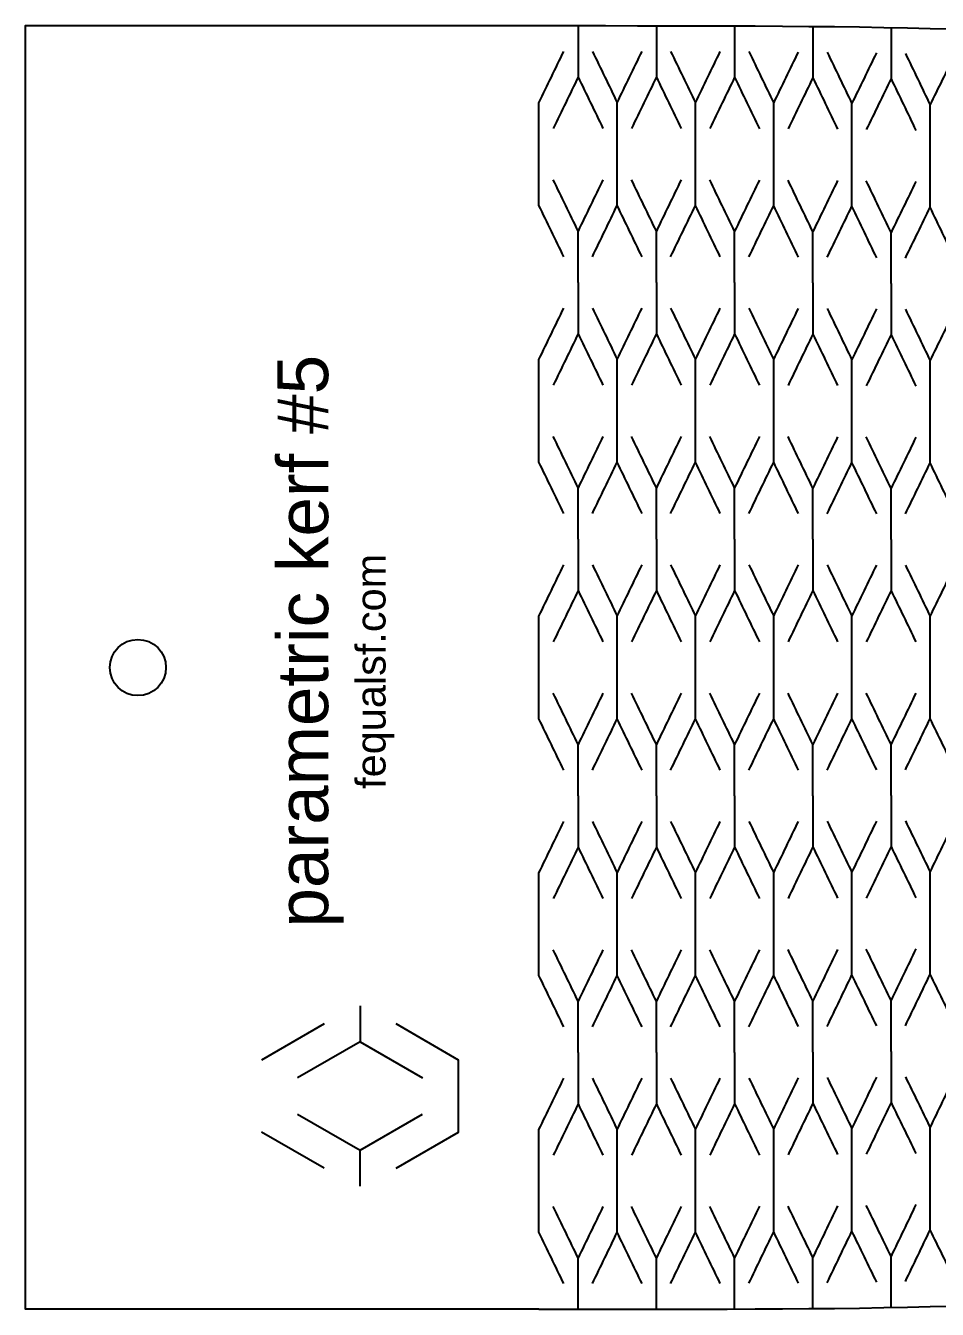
# Model space of a CAD drawing. Header units: millimetres. Extents: x 1 to 583, y -486 to -2.
# Drawn here: x 525.5 to 554.85, y -434.53 to -393.21 of the extents above; entities that cross this region are included whole.
import ezdxf

# ---------------------------------------------------------------- set-up
doc = ezdxf.new("R2010")
doc.units = ezdxf.units.MM
doc.header["$MEASUREMENT"] = 0
doc.layers.add('DEFAULT', color=7, linetype='Continuous')

msp = doc.modelspace()

# ---------------------------------------------------------------- linework, layer by layer
at = {"layer": 'DEFAULT'}
for points in [[(542.024, -434.532), (525.497, -434.532), (525.497, -393.214), (542.024, -393.214)], [(543.284, -393.215), (543.284, -394.867)], [(545.803, -393.217), (545.803, -394.869)], [(548.322, -393.224), (548.322, -394.876)], [(550.841, -393.241), (550.841, -394.892)], [(553.36, -393.277), (553.36, -394.925)], [(543.284, -401.478), (543.284, -403.131)], [(545.803, -401.479), (545.803, -403.132)], [(548.322, -401.483), (548.322, -403.135)], [(550.841, -401.494), (550.841, -403.145)], [(553.36, -401.516), (553.36, -403.163)], [(543.284, -409.742), (543.284, -411.394)], [(545.803, -409.742), (545.803, -411.395)], [(548.322, -409.743), (548.322, -411.395)], [(550.841, -409.747), (550.841, -411.397)], [(553.36, -409.754), (553.36, -411.402)], [(543.284, -418.005), (543.284, -419.658)], [(545.803, -418.005), (545.803, -419.657)], [(548.322, -418.003), (548.322, -419.655)], [(550.841, -418), (550.841, -419.65)], [(553.36, -417.993), (553.36, -419.64)], [(536.263, -424.767), (536.263, -425.927)], [(535.103, -425.347), (533.094, -426.507)], [(537.423, -429.986), (539.432, -428.826), (539.432, -426.507), (537.423, -425.347)], [(536.263, -425.927), (534.254, -427.086)], [(536.263, -425.927), (538.272, -427.086)], [(543.284, -426.269), (543.284, -427.921)], [(545.803, -426.267), (545.803, -427.92)], [(548.322, -426.263), (548.322, -427.915)], [(550.841, -426.253), (550.841, -427.903)], [(553.36, -426.231), (553.36, -427.879)], [(534.254, -428.246), (536.263, -429.406)], [(536.263, -430.566), (536.263, -429.406), (538.272, -428.246)], [(535.103, -429.986), (533.094, -428.826)]]:
    msp.add_lwpolyline(points, dxfattribs=at)
for points, knots in [([(542.024, -393.214), (553.829, -393.214), (559.732, -393.214), (565.634, -394.247), (571.537, -395.28), (577.439, -397.346), (583.342, -405.61)], [0, 0, 0, 0, 1, 1, 1, 2, 2, 2, 2]), ([(542.823, -400.652), (542.557, -400.101), (542.29, -399.55), (542.024, -398.999), (542.024, -397.897), (542.024, -396.795), (542.024, -395.694), (542.29, -395.143), (542.557, -394.592), (542.823, -394.041)], [0, 0, 0, 0, 1, 1, 1, 2, 2, 2, 3, 3, 3, 3]), ([(545.342, -400.653), (545.076, -400.102), (544.81, -399.55), (544.543, -398.999), (544.543, -397.898), (544.543, -396.796), (544.543, -395.694), (544.81, -395.143), (545.076, -394.593), (545.342, -394.042)], [0, 0, 0, 0, 1, 1, 1, 2, 2, 2, 3, 3, 3, 3]), ([(547.861, -400.656), (547.595, -400.105), (547.329, -399.553), (547.063, -399.002), (547.063, -397.9), (547.063, -396.798), (547.063, -395.697), (547.329, -395.147), (547.595, -394.597), (547.861, -394.048)], [0, 0, 0, 0, 1, 1, 1, 2, 2, 2, 3, 3, 3, 3]), ([(550.38, -400.666), (550.114, -400.114), (549.848, -399.562), (549.582, -399.009), (549.582, -397.908), (549.582, -396.807), (549.582, -395.706), (549.848, -395.158), (550.114, -394.61), (550.38, -394.062)], [0, 0, 0, 0, 1, 1, 1, 2, 2, 2, 3, 3, 3, 3]), ([(552.9, -400.686), (552.633, -400.133), (552.367, -399.58), (552.101, -399.027), (552.101, -397.927), (552.101, -396.827), (552.101, -395.728), (552.367, -395.182), (552.633, -394.637), (552.9, -394.093)], [0, 0, 0, 0, 1, 1, 1, 2, 2, 2, 3, 3, 3, 3]), ([(555.418, -400.724), (555.152, -400.171), (554.886, -399.616), (554.62, -399.061), (554.62, -397.964), (554.62, -396.867), (554.62, -395.77), (554.886, -395.229), (555.152, -394.689), (555.418, -394.15)], [0, 0, 0, 0, 1, 1, 1, 2, 2, 2, 3, 3, 3, 3]), ([(543.284, -401.478), (543.284, -400.927), (543.284, -400.376), (543.284, -399.825), (543.018, -399.275), (542.751, -398.724), (542.485, -398.173)], [0, 0, 0, 0, 1, 1, 1, 2, 2, 2, 2]), ([(545.803, -401.479), (545.803, -400.928), (545.803, -400.378), (545.803, -399.827), (545.537, -399.276), (545.271, -398.725), (545.004, -398.173)], [0, 0, 0, 0, 1, 1, 1, 2, 2, 2, 2]), ([(548.322, -401.483), (548.322, -400.933), (548.322, -400.382), (548.322, -399.831), (548.056, -399.28), (547.79, -398.729), (547.524, -398.177)], [0, 0, 0, 0, 1, 1, 1, 2, 2, 2, 2]), ([(550.841, -401.494), (550.841, -400.944), (550.841, -400.394), (550.841, -399.843), (550.575, -399.291), (550.309, -398.739), (550.043, -398.187)], [0, 0, 0, 0, 1, 1, 1, 2, 2, 2, 2]), ([(553.36, -401.516), (553.36, -400.966), (553.36, -400.417), (553.36, -399.868), (553.094, -399.315), (552.828, -398.762), (552.562, -398.209)], [0, 0, 0, 0, 1, 1, 1, 2, 2, 2, 2]), ([(542.823, -408.915), (542.557, -408.364), (542.29, -407.813), (542.024, -407.263), (542.024, -406.161), (542.024, -405.059), (542.024, -403.957), (542.29, -403.406), (542.557, -402.855), (542.823, -402.305)], [0, 0, 0, 0, 1, 1, 1, 2, 2, 2, 3, 3, 3, 3]), ([(545.342, -408.916), (545.076, -408.365), (544.81, -407.814), (544.543, -407.263), (544.543, -406.161), (544.543, -405.059), (544.543, -403.957), (544.81, -403.407), (545.076, -402.856), (545.342, -402.305)], [0, 0, 0, 0, 1, 1, 1, 2, 2, 2, 3, 3, 3, 3]), ([(547.861, -408.917), (547.595, -408.366), (547.329, -407.815), (547.063, -407.264), (547.063, -406.162), (547.063, -405.061), (547.063, -403.959), (547.329, -403.409), (547.595, -402.859), (547.861, -402.308)], [0, 0, 0, 0, 1, 1, 1, 2, 2, 2, 3, 3, 3, 3]), ([(550.38, -408.921), (550.114, -408.37), (549.848, -407.819), (549.582, -407.267), (549.582, -406.166), (549.582, -405.065), (549.582, -403.964), (549.848, -403.415), (550.114, -402.866), (550.38, -402.317)], [0, 0, 0, 0, 1, 1, 1, 2, 2, 2, 3, 3, 3, 3]), ([(552.9, -408.928), (552.633, -408.377), (552.367, -407.826), (552.101, -407.275), (552.101, -406.175), (552.101, -405.075), (552.101, -403.976), (552.367, -403.428), (552.633, -402.881), (552.9, -402.334)], [0, 0, 0, 0, 1, 1, 1, 2, 2, 2, 3, 3, 3, 3]), ([(555.418, -408.943), (555.152, -408.393), (554.886, -407.842), (554.62, -407.29), (554.62, -406.193), (554.62, -405.096), (554.62, -403.999), (554.886, -403.454), (555.152, -402.911), (555.418, -402.368)], [0, 0, 0, 0, 1, 1, 1, 2, 2, 2, 3, 3, 3, 3]), ([(543.284, -409.742), (543.284, -409.191), (543.284, -408.64), (543.284, -408.089), (543.018, -407.538), (542.751, -406.987), (542.485, -406.436)], [0, 0, 0, 0, 1, 1, 1, 2, 2, 2, 2]), ([(545.803, -409.742), (545.803, -409.191), (545.803, -408.64), (545.803, -408.09), (545.537, -407.539), (545.271, -406.988), (545.004, -406.437)], [0, 0, 0, 0, 1, 1, 1, 2, 2, 2, 2]), ([(548.322, -409.743), (548.322, -409.193), (548.322, -408.642), (548.322, -408.091), (548.056, -407.54), (547.79, -406.989), (547.524, -406.438)], [0, 0, 0, 0, 1, 1, 1, 2, 2, 2, 2]), ([(550.841, -409.747), (550.841, -409.197), (550.841, -408.646), (550.841, -408.096), (550.575, -407.545), (550.309, -406.994), (550.043, -406.443)], [0, 0, 0, 0, 1, 1, 1, 2, 2, 2, 2]), ([(553.36, -409.754), (553.36, -409.205), (553.36, -408.656), (553.36, -408.106), (553.094, -407.556), (552.828, -407.005), (552.562, -406.453)], [0, 0, 0, 0, 1, 1, 1, 2, 2, 2, 2]), ([(542.823, -417.179), (542.557, -416.628), (542.29, -416.077), (542.024, -415.526), (542.024, -414.424), (542.024, -413.322), (542.024, -412.221), (542.29, -411.67), (542.557, -411.119), (542.823, -410.568)], [0, 0, 0, 0, 1, 1, 1, 2, 2, 2, 3, 3, 3, 3]), ([(545.342, -417.179), (545.076, -416.628), (544.81, -416.077), (544.543, -415.526), (544.543, -414.424), (544.543, -413.322), (544.543, -412.221), (544.81, -411.67), (545.076, -411.119), (545.342, -410.568)], [0, 0, 0, 0, 1, 1, 1, 2, 2, 2, 3, 3, 3, 3]), ([(547.861, -417.178), (547.595, -416.627), (547.329, -416.076), (547.063, -415.526), (547.063, -414.424), (547.063, -413.323), (547.063, -412.221), (547.329, -411.67), (547.595, -411.12), (547.861, -410.569)], [0, 0, 0, 0, 1, 1, 1, 2, 2, 2, 3, 3, 3, 3]), ([(550.38, -417.175), (550.114, -416.625), (549.848, -416.075), (549.582, -415.525), (549.582, -414.424), (549.582, -413.323), (549.582, -412.222), (549.848, -411.672), (550.114, -411.121), (550.38, -410.571)], [0, 0, 0, 0, 1, 1, 1, 2, 2, 2, 3, 3, 3, 3]), ([(552.9, -417.17), (552.633, -416.622), (552.367, -416.072), (552.101, -415.523), (552.101, -414.423), (552.101, -413.323), (552.101, -412.224), (552.367, -411.674), (552.633, -411.125), (552.9, -410.577)], [0, 0, 0, 0, 1, 1, 1, 2, 2, 2, 3, 3, 3, 3]), ([(555.418, -417.161), (555.152, -416.614), (554.886, -416.067), (554.62, -415.519), (554.62, -414.422), (554.62, -413.325), (554.62, -412.228), (554.886, -411.68), (555.152, -411.133), (555.418, -410.586)], [0, 0, 0, 0, 1, 1, 1, 2, 2, 2, 3, 3, 3, 3]), ([(529.11, -412.97), (528.611, -412.97), (528.207, -413.375), (528.207, -413.873), (528.207, -414.372), (528.611, -414.777), (529.11, -414.777), (529.608, -414.777), (530.013, -414.372), (530.013, -413.873), (530.013, -413.375), (529.608, -412.97), (529.11, -412.97)], [0, 0, 0, 0, 1, 1, 1, 2, 2, 2, 3, 3, 3, 4, 4, 4, 4]), ([(543.284, -418.005), (543.284, -417.454), (543.284, -416.903), (543.284, -416.352), (543.018, -415.801), (542.751, -415.251), (542.485, -414.7)], [0, 0, 0, 0, 1, 1, 1, 2, 2, 2, 2]), ([(545.803, -418.005), (545.803, -417.454), (545.803, -416.903), (545.803, -416.352), (545.537, -415.801), (545.271, -415.25), (545.004, -414.7)], [0, 0, 0, 0, 1, 1, 1, 2, 2, 2, 2]), ([(548.322, -418.003), (548.322, -417.453), (548.322, -416.902), (548.322, -416.351), (548.056, -415.801), (547.79, -415.25), (547.524, -414.699)], [0, 0, 0, 0, 1, 1, 1, 2, 2, 2, 2]), ([(550.841, -418), (550.841, -417.45), (550.841, -416.899), (550.841, -416.349), (550.575, -415.799), (550.309, -415.249), (550.043, -414.699)], [0, 0, 0, 0, 1, 1, 1, 2, 2, 2, 2]), ([(553.36, -417.993), (553.36, -417.443), (553.36, -416.894), (553.36, -416.345), (553.094, -415.796), (552.828, -415.247), (552.562, -414.698)], [0, 0, 0, 0, 1, 1, 1, 2, 2, 2, 2]), ([(542.823, -425.442), (542.557, -424.891), (542.29, -424.34), (542.024, -423.79), (542.024, -422.688), (542.024, -421.586), (542.024, -420.484), (542.29, -419.933), (542.557, -419.382), (542.823, -418.831)], [0, 0, 0, 0, 1, 1, 1, 2, 2, 2, 3, 3, 3, 3]), ([(545.342, -425.442), (545.076, -424.891), (544.81, -424.34), (544.543, -423.789), (544.543, -422.688), (544.543, -421.586), (544.543, -420.484), (544.81, -419.933), (545.076, -419.382), (545.342, -418.831)], [0, 0, 0, 0, 1, 1, 1, 2, 2, 2, 3, 3, 3, 3]), ([(547.861, -425.438), (547.595, -424.888), (547.329, -424.338), (547.063, -423.788), (547.063, -422.686), (547.063, -421.585), (547.063, -420.483), (547.329, -419.932), (547.595, -419.381), (547.861, -418.83)], [0, 0, 0, 0, 1, 1, 1, 2, 2, 2, 3, 3, 3, 3]), ([(550.38, -425.43), (550.114, -424.881), (549.848, -424.332), (549.582, -423.783), (549.582, -422.682), (549.582, -421.581), (549.582, -420.48), (549.848, -419.928), (550.114, -419.377), (550.38, -418.826)], [0, 0, 0, 0, 1, 1, 1, 2, 2, 2, 3, 3, 3, 3]), ([(552.9, -425.412), (552.633, -424.866), (552.367, -424.318), (552.101, -423.771), (552.101, -422.671), (552.101, -421.572), (552.101, -420.472), (552.367, -419.92), (552.633, -419.369), (552.9, -418.819)], [0, 0, 0, 0, 1, 1, 1, 2, 2, 2, 3, 3, 3, 3]), ([(555.418, -425.379), (555.152, -424.836), (554.886, -424.292), (554.62, -423.748), (554.62, -422.651), (554.62, -421.554), (554.62, -420.457), (554.886, -419.905), (555.152, -419.354), (555.418, -418.804)], [0, 0, 0, 0, 1, 1, 1, 2, 2, 2, 3, 3, 3, 3]), ([(542.024, -434.532), (553.829, -434.532), (559.732, -434.532), (565.634, -433.499), (571.537, -432.466), (577.439, -430.4), (583.342, -422.137)], [0, 0, 0, 0, 1, 1, 1, 2, 2, 2, 2]), ([(543.284, -426.269), (543.284, -425.718), (543.284, -425.167), (543.284, -424.616), (543.018, -424.065), (542.751, -423.514), (542.485, -422.963)], [0, 0, 0, 0, 1, 1, 1, 2, 2, 2, 2]), ([(545.803, -426.267), (545.803, -425.717), (545.803, -425.166), (545.803, -424.615), (545.537, -424.064), (545.271, -423.514), (545.004, -422.963)], [0, 0, 0, 0, 1, 1, 1, 2, 2, 2, 2]), ([(548.322, -426.263), (548.322, -425.713), (548.322, -425.162), (548.322, -424.611), (548.056, -424.061), (547.79, -423.511), (547.524, -422.961)], [0, 0, 0, 0, 1, 1, 1, 2, 2, 2, 2]), ([(550.841, -426.253), (550.841, -425.703), (550.841, -425.152), (550.841, -424.602), (550.575, -424.053), (550.309, -423.504), (550.043, -422.955)], [0, 0, 0, 0, 1, 1, 1, 2, 2, 2, 2]), ([(553.36, -426.231), (553.36, -425.682), (553.36, -425.133), (553.36, -424.584), (553.094, -424.037), (552.828, -423.49), (552.562, -422.942)], [0, 0, 0, 0, 1, 1, 1, 2, 2, 2, 2]), ([(542.823, -433.706), (542.557, -433.155), (542.29, -432.604), (542.024, -432.053), (542.024, -430.951), (542.024, -429.85), (542.024, -428.748), (542.29, -428.197), (542.557, -427.646), (542.823, -427.095)], [0, 0, 0, 0, 1, 1, 1, 2, 2, 2, 3, 3, 3, 3]), ([(545.342, -433.704), (545.076, -433.154), (544.81, -432.603), (544.543, -432.053), (544.543, -430.951), (544.543, -429.849), (544.543, -428.747), (544.81, -428.196), (545.076, -427.645), (545.342, -427.094)], [0, 0, 0, 0, 1, 1, 1, 2, 2, 2, 3, 3, 3, 3]), ([(547.861, -433.699), (547.595, -433.149), (547.329, -432.6), (547.063, -432.05), (547.063, -430.948), (547.063, -429.847), (547.063, -428.745), (547.329, -428.193), (547.595, -427.642), (547.861, -427.091)], [0, 0, 0, 0, 1, 1, 1, 2, 2, 2, 3, 3, 3, 3]), ([(550.38, -433.685), (550.114, -433.137), (549.848, -432.589), (549.582, -432.041), (549.582, -430.94), (549.582, -429.838), (549.582, -428.737), (549.848, -428.185), (550.114, -427.633), (550.38, -427.081)], [0, 0, 0, 0, 1, 1, 1, 2, 2, 2, 3, 3, 3, 3]), ([(552.9, -433.654), (552.633, -433.11), (552.367, -432.565), (552.101, -432.019), (552.101, -430.919), (552.101, -429.82), (552.101, -428.72), (552.367, -428.166), (552.633, -427.613), (552.9, -427.061)], [0, 0, 0, 0, 1, 1, 1, 2, 2, 2, 3, 3, 3, 3]), ([(555.418, -433.597), (555.152, -433.058), (554.886, -432.518), (554.62, -431.977), (554.62, -430.88), (554.62, -429.783), (554.62, -428.685), (554.886, -428.13), (555.152, -427.576), (555.418, -427.022)], [0, 0, 0, 0, 1, 1, 1, 2, 2, 2, 3, 3, 3, 3]), ([(543.284, -434.532), (543.284, -433.981), (543.284, -433.43), (543.284, -432.879), (543.018, -432.328), (542.751, -431.778), (542.485, -431.227)], [0, 0, 0, 0, 1, 1, 1, 2, 2, 2, 2]), ([(545.803, -434.53), (545.803, -433.979), (545.803, -433.428), (545.803, -432.878), (545.537, -432.327), (545.271, -431.777), (545.004, -431.226)], [0, 0, 0, 0, 1, 1, 1, 2, 2, 2, 2]), ([(548.322, -434.523), (548.322, -433.973), (548.322, -433.422), (548.322, -432.871), (548.056, -432.322), (547.79, -431.772), (547.524, -431.222)], [0, 0, 0, 0, 1, 1, 1, 2, 2, 2, 2]), ([(550.841, -434.506), (550.841, -433.956), (550.841, -433.405), (550.841, -432.855), (550.575, -432.307), (550.309, -431.759), (550.043, -431.211)], [0, 0, 0, 0, 1, 1, 1, 2, 2, 2, 2]), ([(553.36, -434.47), (553.36, -433.921), (553.36, -433.371), (553.36, -432.822), (553.094, -432.277), (552.828, -431.732), (552.562, -431.187)], [0, 0, 0, 0, 1, 1, 1, 2, 2, 2, 2])]:
    msp.add_open_spline(points, degree=3, knots=knots, dxfattribs=at)
for points in [[(543.745, -394.041), (544.011, -394.592), (544.277, -395.143), (544.543, -395.694)], [(546.264, -394.043), (546.53, -394.595), (546.797, -395.146), (547.063, -395.697)], [(548.783, -394.051), (549.05, -394.603), (549.316, -395.155), (549.582, -395.706)], [(551.303, -394.07), (551.569, -394.623), (551.835, -395.175), (552.101, -395.728)], [(553.821, -394.109), (554.088, -394.663), (554.354, -395.217), (554.62, -395.77)], [(543.284, -394.867), (543.018, -395.418), (542.751, -395.969), (542.485, -396.52)], [(543.284, -394.867), (543.55, -395.418), (543.816, -395.969), (544.082, -396.52)], [(545.803, -394.869), (545.537, -395.42), (545.271, -395.97), (545.004, -396.521)], [(545.803, -394.869), (546.069, -395.42), (546.335, -395.971), (546.602, -396.523)], [(548.322, -394.876), (548.056, -395.425), (547.79, -395.975), (547.524, -396.525)], [(548.322, -394.876), (548.588, -395.427), (548.855, -395.979), (549.121, -396.53)], [(550.841, -394.892), (550.575, -395.439), (550.309, -395.987), (550.043, -396.536)], [(550.841, -394.892), (551.108, -395.444), (551.374, -395.996), (551.64, -396.549)], [(553.36, -394.925), (553.094, -395.469), (552.828, -396.014), (552.562, -396.56)], [(553.36, -394.925), (553.627, -395.479), (553.893, -396.032), (554.159, -396.585)], [(544.082, -398.173), (543.816, -398.724), (543.55, -399.275), (543.284, -399.825)], [(546.602, -398.175), (546.335, -398.726), (546.069, -399.276), (545.803, -399.827)], [(549.121, -398.182), (548.855, -398.732), (548.588, -399.282), (548.322, -399.831)], [(551.64, -398.199), (551.374, -398.747), (551.108, -399.295), (550.841, -399.843)], [(554.159, -398.232), (553.893, -398.777), (553.627, -399.322), (553.36, -399.868)], [(543.745, -400.652), (544.011, -400.101), (544.277, -399.55), (544.543, -398.999)], [(546.264, -400.653), (546.53, -400.103), (546.797, -399.552), (547.063, -399.002)], [(548.783, -400.659), (549.05, -400.109), (549.316, -399.559), (549.582, -399.009)], [(551.303, -400.671), (551.569, -400.123), (551.835, -399.575), (552.101, -399.027)], [(553.821, -400.697), (554.088, -400.151), (554.354, -399.606), (554.62, -399.061)], [(543.745, -402.305), (544.011, -402.856), (544.277, -403.406), (544.543, -403.957)], [(546.264, -402.306), (546.53, -402.857), (546.797, -403.408), (547.063, -403.959)], [(548.783, -402.311), (549.05, -402.862), (549.316, -403.413), (549.582, -403.964)], [(551.303, -402.322), (551.569, -402.873), (551.835, -403.425), (552.101, -403.976)], [(553.821, -402.344), (554.088, -402.896), (554.354, -403.448), (554.62, -403.999)], [(543.284, -403.131), (543.018, -403.682), (542.751, -404.233), (542.485, -404.784)], [(543.284, -403.131), (543.55, -403.682), (543.816, -404.233), (544.082, -404.784)], [(545.803, -403.132), (545.537, -403.682), (545.271, -404.233), (545.004, -404.784)], [(545.803, -403.132), (546.069, -403.683), (546.335, -404.234), (546.602, -404.785)], [(548.322, -403.135), (548.056, -403.685), (547.79, -404.236), (547.524, -404.786)], [(548.322, -403.135), (548.588, -403.687), (548.855, -404.238), (549.121, -404.789)], [(550.841, -403.145), (550.575, -403.693), (550.309, -404.242), (550.043, -404.792)], [(550.841, -403.145), (551.108, -403.696), (551.374, -404.247), (551.64, -404.798)], [(553.36, -403.163), (553.094, -403.71), (552.828, -404.257), (552.562, -404.804)], [(553.36, -403.163), (553.627, -403.715), (553.893, -404.267), (554.159, -404.818)], [(544.082, -406.436), (543.816, -406.987), (543.55, -407.538), (543.284, -408.089)], [(546.602, -406.437), (546.335, -406.988), (546.069, -407.539), (545.803, -408.09)], [(549.121, -406.441), (548.855, -406.991), (548.588, -407.541), (548.322, -408.091)], [(551.64, -406.448), (551.374, -406.998), (551.108, -407.547), (550.841, -408.096)], [(554.159, -406.464), (553.893, -407.011), (553.627, -407.559), (553.36, -408.106)], [(543.745, -408.915), (544.011, -408.364), (544.277, -407.814), (544.543, -407.263)], [(546.264, -408.916), (546.53, -408.365), (546.797, -407.814), (547.063, -407.264)], [(548.783, -408.918), (549.05, -408.368), (549.316, -407.817), (549.582, -407.267)], [(551.303, -408.923), (551.569, -408.373), (551.835, -407.824), (552.101, -407.275)], [(553.821, -408.932), (554.088, -408.385), (554.354, -407.837), (554.62, -407.29)], [(543.745, -410.568), (544.011, -411.119), (544.277, -411.67), (544.543, -412.221)], [(546.264, -410.568), (546.53, -411.119), (546.797, -411.67), (547.063, -412.221)], [(548.783, -410.57), (549.05, -411.121), (549.316, -411.671), (549.582, -412.222)], [(551.303, -410.573), (551.569, -411.123), (551.835, -411.674), (552.101, -412.224)], [(553.821, -410.579), (554.088, -411.129), (554.354, -411.679), (554.62, -412.228)], [(543.284, -411.394), (543.018, -411.945), (542.751, -412.496), (542.485, -413.047)], [(543.284, -411.394), (543.55, -411.945), (543.816, -412.496), (544.082, -413.047)], [(545.803, -411.395), (545.537, -411.945), (545.271, -412.496), (545.004, -413.047)], [(545.803, -411.395), (546.069, -411.945), (546.335, -412.496), (546.602, -413.047)], [(548.322, -411.395), (548.056, -411.946), (547.79, -412.497), (547.524, -413.047)], [(548.322, -411.395), (548.588, -411.946), (548.855, -412.497), (549.121, -413.047)], [(550.841, -411.397), (550.575, -411.947), (550.309, -412.497), (550.043, -413.048)], [(550.841, -411.397), (551.108, -411.948), (551.374, -412.498), (551.64, -413.048)], [(553.36, -411.402), (553.094, -411.95), (552.828, -412.499), (552.562, -413.049)], [(553.36, -411.402), (553.627, -411.952), (553.893, -412.501), (554.159, -413.05)], [(544.082, -414.7), (543.816, -415.251), (543.55, -415.801), (543.284, -416.352)], [(546.602, -414.7), (546.335, -415.25), (546.069, -415.801), (545.803, -416.352)], [(549.121, -414.699), (548.855, -415.25), (548.588, -415.801), (548.322, -416.351)], [(551.64, -414.698), (551.374, -415.249), (551.108, -415.799), (550.841, -416.349)], [(554.159, -414.697), (553.893, -415.246), (553.627, -415.795), (553.36, -416.345)], [(543.745, -417.179), (544.011, -416.628), (544.277, -416.077), (544.543, -415.526)], [(546.264, -417.178), (546.53, -416.628), (546.797, -416.077), (547.063, -415.526)], [(548.783, -417.177), (549.05, -416.626), (549.316, -416.076), (549.582, -415.525)], [(551.303, -417.174), (551.569, -416.623), (551.835, -416.073), (552.101, -415.523)], [(553.821, -417.167), (554.088, -416.618), (554.354, -416.068), (554.62, -415.519)], [(543.745, -418.831), (544.011, -419.382), (544.277, -419.933), (544.543, -420.484)], [(546.264, -418.831), (546.53, -419.382), (546.797, -419.932), (547.063, -420.483)], [(548.783, -418.829), (549.05, -419.379), (549.316, -419.93), (549.582, -420.48)], [(551.303, -418.824), (551.569, -419.374), (551.835, -419.923), (552.101, -420.472)], [(553.821, -418.814), (554.088, -419.362), (554.354, -419.91), (554.62, -420.457)], [(543.284, -419.658), (543.018, -420.209), (542.751, -420.76), (542.485, -421.311)], [(543.284, -419.658), (543.55, -420.209), (543.816, -420.76), (544.082, -421.31)], [(545.803, -419.657), (545.537, -420.208), (545.271, -420.759), (545.004, -421.31)], [(545.803, -419.657), (546.069, -420.208), (546.335, -420.759), (546.602, -421.309)], [(548.322, -419.655), (548.056, -420.206), (547.79, -420.757), (547.524, -421.308)], [(548.322, -419.655), (548.588, -420.206), (548.855, -420.756), (549.121, -421.306)], [(550.841, -419.65), (550.575, -420.201), (550.309, -420.752), (550.043, -421.304)], [(550.841, -419.65), (551.108, -420.2), (551.374, -420.749), (551.64, -421.298)], [(553.36, -419.64), (553.094, -420.191), (552.828, -420.742), (552.562, -421.294)], [(553.36, -419.64), (553.627, -420.188), (553.893, -420.736), (554.159, -421.283)], [(544.082, -422.963), (543.816, -423.514), (543.55, -424.065), (543.284, -424.616)], [(546.602, -422.962), (546.335, -423.513), (546.069, -424.064), (545.803, -424.615)], [(549.121, -422.958), (548.855, -423.509), (548.588, -424.06), (548.322, -424.611)], [(551.64, -422.948), (551.374, -423.499), (551.108, -424.051), (550.841, -424.602)], [(554.159, -422.929), (553.893, -423.48), (553.627, -424.032), (553.36, -424.584)], [(543.745, -425.442), (544.011, -424.891), (544.277, -424.34), (544.543, -423.789)], [(546.264, -425.441), (546.53, -424.89), (546.797, -424.339), (547.063, -423.788)], [(548.783, -425.436), (549.05, -424.885), (549.316, -424.334), (549.582, -423.783)], [(551.303, -425.425), (551.569, -424.873), (551.835, -424.322), (552.101, -423.771)], [(553.821, -425.402), (554.088, -424.851), (554.354, -424.299), (554.62, -423.748)], [(543.745, -427.095), (544.011, -427.646), (544.277, -428.197), (544.543, -428.747)], [(546.264, -427.093), (546.53, -427.644), (546.797, -428.194), (547.063, -428.745)], [(548.783, -427.088), (549.05, -427.638), (549.316, -428.188), (549.582, -428.737)], [(551.303, -427.075), (551.569, -427.624), (551.835, -428.172), (552.101, -428.72)], [(553.821, -427.049), (554.088, -427.595), (554.354, -428.14), (554.62, -428.685)], [(543.284, -427.921), (543.018, -428.472), (542.751, -429.023), (542.485, -429.574)], [(543.284, -427.921), (543.55, -428.472), (543.816, -429.023), (544.082, -429.574)], [(545.803, -427.92), (545.537, -428.471), (545.271, -429.022), (545.004, -429.573)], [(545.803, -427.92), (546.069, -428.471), (546.335, -429.021), (546.602, -429.572)], [(548.322, -427.915), (548.056, -428.467), (547.79, -429.018), (547.524, -429.57)], [(548.322, -427.915), (548.588, -428.465), (548.855, -429.015), (549.121, -429.565)], [(550.841, -427.903), (550.575, -428.455), (550.309, -429.007), (550.043, -429.56)], [(550.841, -427.903), (551.108, -428.452), (551.374, -429), (551.64, -429.548)], [(553.36, -427.879), (553.094, -428.432), (552.828, -428.985), (552.562, -429.538)], [(553.36, -427.879), (553.627, -428.425), (553.893, -428.97), (554.159, -429.515)], [(544.082, -431.227), (543.816, -431.777), (543.55, -432.328), (543.284, -432.879)], [(546.602, -431.224), (546.335, -431.775), (546.069, -432.326), (545.803, -432.878)], [(549.121, -431.216), (548.855, -431.768), (548.588, -432.32), (548.322, -432.871)], [(551.64, -431.198), (551.374, -431.75), (551.108, -432.303), (550.841, -432.855)], [(554.159, -431.162), (553.893, -431.715), (553.627, -432.268), (553.36, -432.822)], [(543.745, -433.706), (544.011, -433.155), (544.277, -432.604), (544.543, -432.053)], [(546.264, -433.703), (546.53, -433.152), (546.797, -432.601), (547.063, -432.05)], [(548.783, -433.695), (549.05, -433.144), (549.316, -432.592), (549.582, -432.041)], [(551.303, -433.676), (551.569, -433.124), (551.835, -432.571), (552.101, -432.019)], [(553.821, -433.637), (554.088, -433.084), (554.354, -432.53), (554.62, -431.977)]]:
    msp.add_open_spline(points, degree=3, dxfattribs=at)

# ---------------------------------------------------------------- texts
at = {"layer": 'DEFAULT', "color": 7, "attachment_point": 7, "rotation": 90}
for s, insert, char_height in [('\\fHelvetica 25 Ultra Light|b0|i0|c0|p34;\\W1;parametric kerf #5', (535.731, -422.244), 1.63767), ('\\fHelvetica 25 Ultra Light|b0|i0|c0|p34;\\W1;fequalsf.com', (537.372, -417.779), 0.95531)]:
    msp.add_mtext(s, dxfattribs=dict(at, insert=insert, char_height=char_height))

doc.saveas('drawing.dxf')
